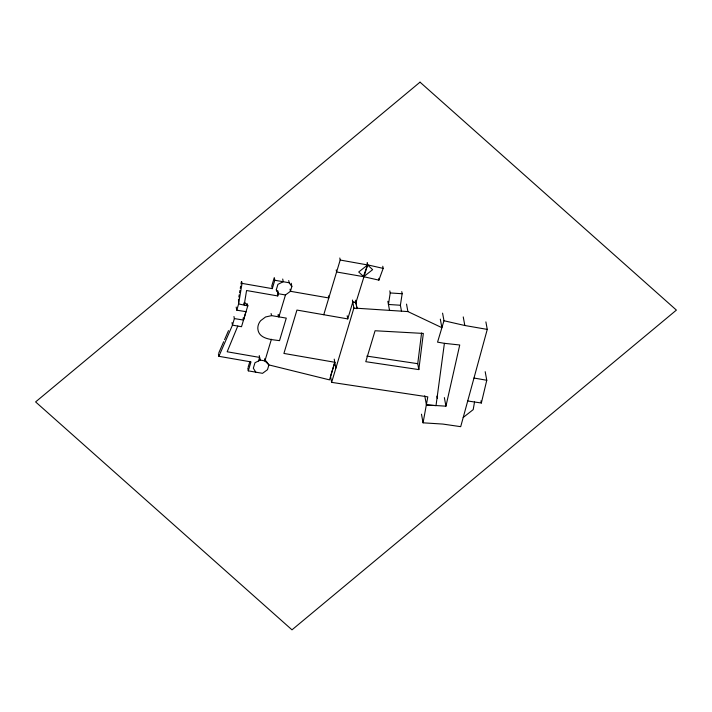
<?xml version="1.0" encoding="UTF-8"?>
<svg xmlns="http://www.w3.org/2000/svg" width="712" height="712" viewBox="0 0 712 712"><rect width="100%" height="100%" fill="white"/><g stroke="black" fill="none" stroke-linecap="round" stroke-linejoin="round"><path stroke-width="1.07" d="M418.825 369.599L423.346 333.43L375.073 330.751L365.772 361.687L418.825 369.599L417.739 363.681L421.575 332.993M424.744 395.747L426.435 404.941L436.011 405.644L444.404 343.335L437.551 342.143L443.977 320.747L442.579 313.147M389.82 290.87L390.221 292.952L388.449 304.469L389.535 310.379M401.479 311.162L400.393 305.243L402.164 293.736L401.764 291.644M238.484 299.209L238.6 303.935L236.793 310.174L245.934 311.669L243.504 320.071L234.364 318.575L233.954 316.511M238.849 297.029L239.205 294.848M239.561 292.668L239.926 290.487M240.282 288.315L240.638 286.135M240.994 283.954L241.359 281.774M241.697 281.587L242.035 283.385L238.6 303.935L247.767 305.893L241.51 326.71L232.468 325.144L232.005 322.598M485.887 321.895L487.266 329.407L460.7 426.666L442.882 424.076L423.062 422.821L427.805 396.869L331.632 382.362L330.546 376.443L334.791 362.274L283.91 353.437L296.94 310.067L347.759 318.905L352.796 302.137L356.018 302.342M426.435 404.941L445.935 406.178L459.738 344.991L444.404 343.335M467.731 400.981L481.348 403.01L486.768 380.261L485.192 371.691M234.364 318.575L232.468 325.144L218.869 356.312L250.989 361.892L248.292 370.854L262.532 373.328L267.498 369.67L268.905 364.909L266.199 361.126L260.272 360.094L254.985 362.72L253.33 368.211L255.777 372.162M291.244 283.26L291.84 286.536L290.443 291.297L285.468 294.964L278.89 316.858L277.867 314.891M331.632 382.362L353.882 308.047L352.413 300.037M274.298 277.555L271.779 285.939L272.278 288.645L242.035 283.385M248.123 367.321L249.921 361.349M272.278 288.645L274.796 280.261L274.467 278.454M243.86 303L244.207 304.905L246.575 290.523L277.751 295.943L278.419 293.736L276.274 289.846L277.92 284.346L283.216 281.721L282.717 279.024M258.518 360.966L259.595 357.406L259.257 355.582M334.809 362.283L329.522 379.879L268.905 364.909L264.9 360.904L271.406 339.25M323.755 314.731L340.185 260.04L339.811 258.002M353.882 308.047L356.997 308.59L355.911 302.671L367.623 264.953L367.276 263.04M356.997 308.59L355.626 300.233M367.187 262.71L367.606 264.864L363.316 276.612L378.882 280.136L383.172 268.388L382.762 266.243M237.772 326.06L227.164 351.772L259.595 357.406M218.842 352.769L223.666 341.707M224.547 339.695L228.499 330.644M367.623 264.953L358.715 271.993L363.716 276.701L372.625 269.652L367.623 264.953L340.185 260.04M271.61 315.63L265.558 316.974L260.654 320.694A14.365 12.193 -10.4 0 0 257.833 328.73C258.625 339.295 271.779 339.49 279.513 340.665L286.286 318.113L271.61 315.63L271.067 313.511M390.221 292.952L402.164 293.736M400.393 305.243L388.449 304.469L387.853 301.336M357.104 308.26L407.905 311.58L441.894 327.68L440.319 319.136M366.858 356.098L417.739 363.681M363.716 276.701L336.589 271.984L336.215 269.946M274.796 280.261L289.134 282.753L291.84 286.536M352.796 302.137L355.911 302.671M443.977 320.747L464.82 325.5L487.266 329.407M285.468 294.964L278.712 293.789L276.274 289.846M473.987 378.036L486.768 380.261M367.606 264.864L383.172 268.388M244.928 302.698L247.767 305.893L247.384 303.926M246.77 303.926L247.767 305.893M243.095 318.006L243.504 320.071M236.179 307.077L236.793 310.174M480.956 400.865L481.348 403.01M463.245 316.92L464.82 325.5M474.53 401.986L473.195 409.631L463.209 417.463M444.359 397.599L445.935 406.178M436.954 396.175L437.346 398.311M406.534 304.104L407.905 311.58M421.477 414.188L423.062 422.821M347.18 315.754L347.759 318.905M328.401 295.863L328.793 297.963L290.443 291.297L290.051 289.197M334.213 359.124L335.886 368.193M288.734 280.564L289.134 282.753M277.894 290.879L278.419 293.736M277.404 294.038L277.751 295.943M278.508 314.766L278.89 316.858M264.517 358.803L264.9 360.904M259.871 357.913L260.272 360.094M247.829 368.318L248.292 370.854M218.406 353.775L218.869 356.312M378.864 278.339L378.882 280.136M420.027 82.165L35.6 401.915L291.991 629.835L676.4 310.094L420.027 82.165"/></g></svg>
